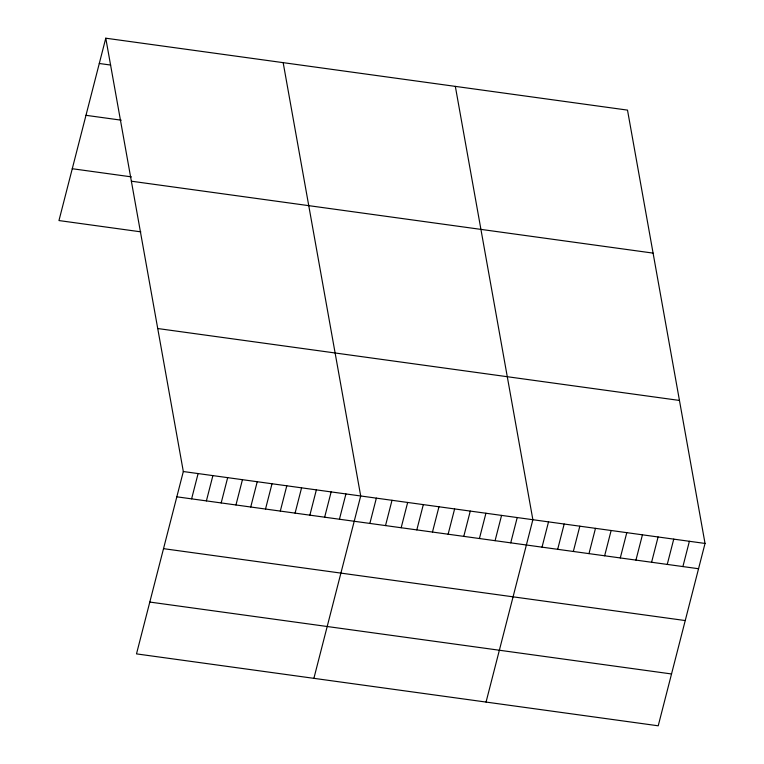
<?xml version="1.0" encoding="UTF-8"?>
<svg xmlns="http://www.w3.org/2000/svg" width="764" height="764" viewBox="0 0 764 764"><rect width="100%" height="100%" fill="white"/><g stroke="black" fill="none" stroke-linecap="round" stroke-linejoin="round"><path stroke-width="1.15" d="M105.776 38.2L183.322 471.531L136.498 653.889L658.224 725.8L705.038 543.443L627.502 110.111L105.776 38.2L58.962 220.557L140.824 231.845M191.611 498.854L198.105 473.575M206.395 500.897L212.889 475.609M221.178 502.932L227.672 477.643M235.961 504.966L242.446 479.687M250.735 507.009L257.229 481.721M265.519 509.044L272.013 483.755M280.302 511.087L286.796 485.799M295.085 513.121L301.579 487.833M309.869 515.156L316.363 489.867M324.652 517.199L331.146 491.911M339.436 519.234L345.92 493.945M313.889 678.336L360.703 495.979L283.167 62.648M369.862 523.426L376.356 498.138M385.514 525.584L392.008 500.296M401.167 527.743L407.661 502.454M416.819 529.901L423.313 504.612M432.472 532.059L438.966 506.771M448.124 534.217L454.618 508.929M463.777 536.366L470.271 511.087M479.429 538.524L485.923 513.236M495.082 540.683L501.576 515.394M510.734 542.841L517.218 517.553M486.057 702.068L532.871 519.711L455.334 86.38M542.029 547.158L548.523 521.869M557.682 549.316L564.176 524.028M573.334 551.474L579.828 526.186M588.987 553.633L595.481 528.344M604.639 555.781L611.133 530.502M620.292 557.94L626.786 532.661M635.944 560.098L642.438 534.81M651.596 562.256L658.091 536.968M667.249 564.415L673.743 539.126M682.901 566.573L689.386 541.284M99.291 63.488L110.656 65.055M85.979 115.316L121.228 120.177M72.265 168.72L131.398 176.876M131.37 181.202L653.086 253.113M157.737 328.53L679.454 400.441M183.322 471.531L705.038 543.443M176.828 496.82L698.554 568.731M163.525 548.657L685.241 620.559M149.811 602.061L671.527 673.963"/></g></svg>
